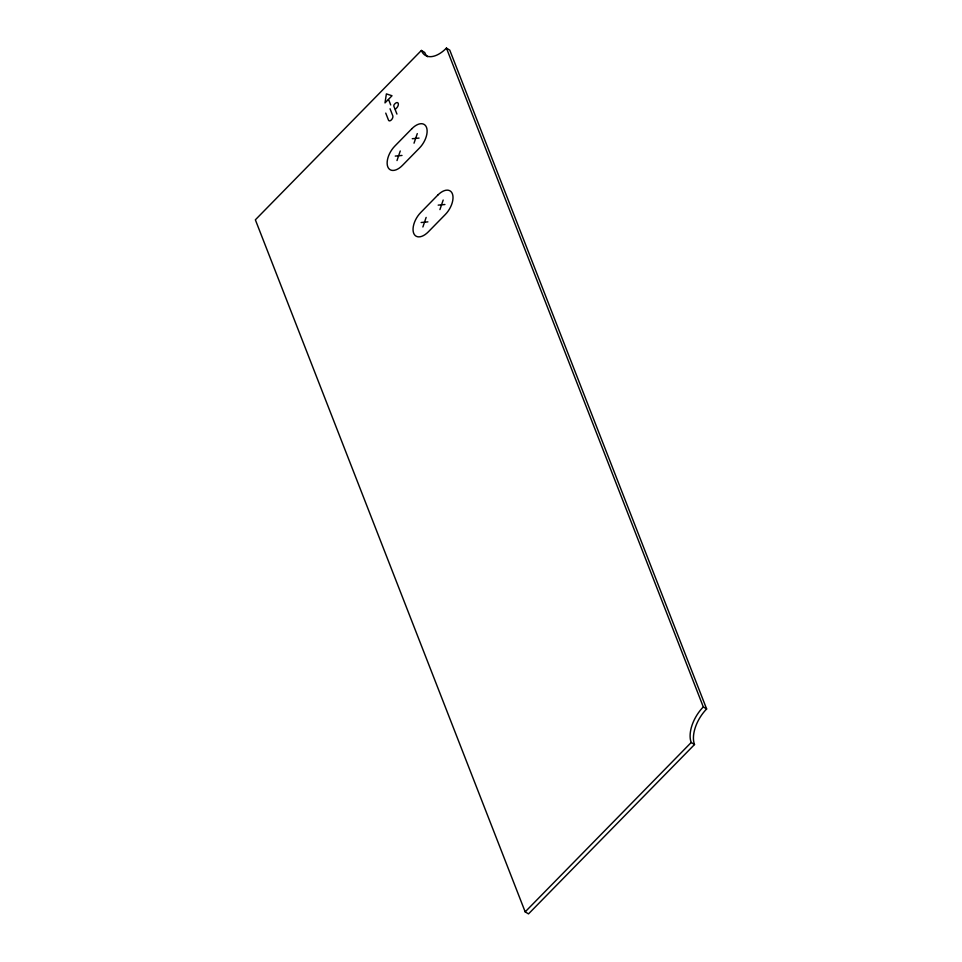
<?xml version="1.0" encoding="UTF-8"?>
<svg xmlns="http://www.w3.org/2000/svg" width="962" height="962" viewBox="0 0 962 962"><rect width="100%" height="100%" fill="white"/><g stroke="black" fill="none" stroke-linecap="round" stroke-linejoin="round"><path stroke-width="1.44" d="M396.993 160.558L400.252 150.986M414.021 143.182L417.28 133.61M422.883 226.984L426.142 217.412M439.923 209.608L443.181 200.036M421.392 50.445L255.363 219.817L525.18 911.856L528.499 913.9L694.528 744.528A28.018 15.392 -58.4 0 1 706.637 708.97L449.771 50.144L446.44 48.1A28.018 15.392 -58.4 0 1 421.392 50.445L424.723 52.489A28.018 15.392 -58.4 0 0 427.633 56.698M388.263 99.567L385.004 102.898L386.387 93.891L392.015 95.743L388.516 99.314L390.704 104.954M395.394 109.247L396.669 107.936A3.595 1.972 -58.4 0 0 398.22 103.367A3.595 1.972 -58.4 0 0 395.009 103.668L394.636 104.04A1.756 0.962 -58.4 0 0 393.879 106.265L396.933 114.081M525.18 911.856L691.209 742.484A28.018 15.392 -58.4 0 1 703.306 706.926L446.44 48.1M412.277 138.708L419.023 138.083M395.25 156.084L401.996 155.447M438.179 205.134L444.913 204.509M421.14 222.511L427.886 221.873M703.306 706.926L706.637 708.97M691.209 742.484L694.528 744.528M390.043 108.742L392.785 115.777A3.235 1.78 -58.4 0 1 391.39 119.877A3.235 1.78 -58.4 0 1 388.492 120.142L385.75 113.107M411.868 128.704L394.841 146.08A16.342 8.983 -58.4 0 0 387.782 166.823A16.342 8.983 -58.4 0 0 402.393 165.452L419.42 148.088A16.342 8.983 -58.4 0 0 426.491 127.345A16.342 8.983 -58.4 0 0 411.868 128.704M437.77 195.13L420.743 212.506A16.342 8.983 -58.4 0 0 413.684 233.249A16.342 8.983 -58.4 0 0 428.294 231.878L445.322 214.502A16.342 8.983 -58.4 0 0 452.38 193.771A16.342 8.983 -58.4 0 0 437.77 195.13"/></g></svg>
